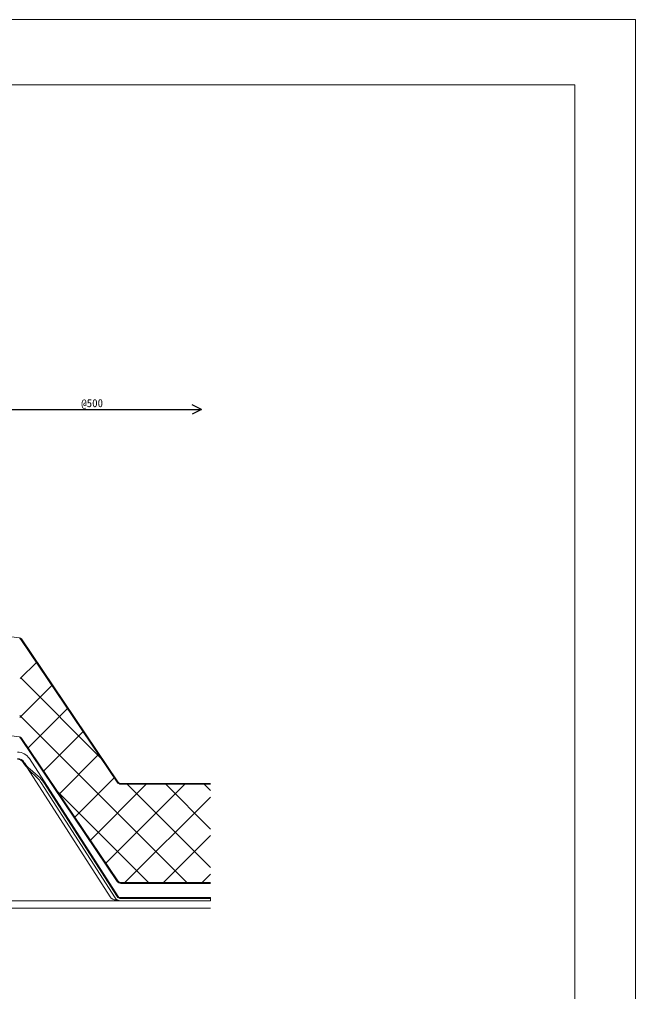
# Model space of a CAD drawing. Units: millimetres at full size, sheet at 1:3; details may follow other scales. Extents: x -1262 to 1258, y -891 to 1034.
# Drawn here: x 581 to 1258, y -178 to 891 of the extents above; entities that cross this region are included whole.
import ezdxf
from ezdxf.enums import TextEntityAlignment as Align

# ---------------------------------------------------------------- set-up
doc = ezdxf.new("R2010")
doc.units = ezdxf.units.MM
doc.header["$LTSCALE"] = 3
for name, color, linetype, lineweight in [('0-0_補助1', 4, 'Continuous', 5), ('0-4_寸法線1', 5, 'Continuous', 25), ('0-B_屋根1', 6, 'Continuous', 20), ('0-C_屋根2', 3, 'Continuous', 9), ('2-1_裏貼1', 2, 'Continuous', 18), ('2-A_タイトフレーム', 3, 'Continuous', 9), ('4-2_H鋼1', 2, 'Continuous', 18), ('5-B_枠2', 4, 'Continuous', 5)]:
    doc.layers.add(name, color=color, linetype=linetype, lineweight=lineweight)
doc.styles.add('ＭＳ ゴシック', font='')
doc.styles.get('ＭＳ ゴシック').set_extended_font_data('MS Gothic')

msp = doc.modelspace()

# ---------------------------------------------------------------- linework, layer by layer
at = {"layer": '0-0_補助1'}
msp.add_line((1191.647, -819), (1191.647, 819), dxfattribs=at)
msp.add_lwpolyline([(1191.647, 819), (-1194.647, 819), (-1194.647, -819)], dxfattribs=at)
at = {"layer": '0-4_寸法線1'}
for p, q in [((541.179, 462.211), (781.179, 462.211)), ((781.179, 462.211), (771.179, 467.211)), ((781.179, 462.211), (771.179, 457.211)), ((781.179, 462.274), (781.179, 462.391))]:
    msp.add_line(p, q, dxfattribs=at)
at = {"layer": '0-B_屋根1'}
for p, q in [((581.316, 102.375), (543.459, 106.937)), ((582.782, 100.626), (688.593, -56.383)), ((583.445, 101.073), (689.256, -55.936)), ((692.729, -58.589), (791.311, -58.589)), ((692.73, -57.789), (791.311, -57.789))]:
    msp.add_line(p, q, dxfattribs=at)
for centre, radius, start, end in [((580.958, 99.397), 2.2, 33.97654, 83.13001), ((580.958, 99.397), 3, 33.97654, 83.13001), ((692.739, -53.589), 5, 213.97654, 270.11492), ((692.739, -53.589), 4.2, 213.97654, 270.11492)]:
    msp.add_arc(centre, radius, start, end, dxfattribs=at)
at = {"layer": '0-C_屋根2'}
for p, q in [((581.316, 211.375), (543.459, 215.937)), ((582.782, 209.626), (688.593, 52.617)), ((583.445, 210.073), (689.256, 53.064)), ((692.729, 50.411), (791.311, 50.411)), ((692.73, 51.211), (791.311, 51.211))]:
    msp.add_line(p, q, dxfattribs=at)
for centre, radius, start, end in [((580.958, 208.397), 2.2, 33.97654, 83.13001), ((580.958, 208.397), 3, 33.97654, 83.13001), ((692.739, 55.411), 5, 213.97654, 270.11492), ((692.739, 55.411), 4.2, 213.97654, 270.11492)]:
    msp.add_arc(centre, radius, start, end, dxfattribs=at)
at = {"layer": '2-1_裏貼1'}
for p, q in [((582.194, 166.612), (599.863, 184.281)), ((670.463, 79.519), (582.21, 167.772)), ((581.606, 123.598), (616.944, 158.935)), ((590.03, 89.595), (634.024, 133.589)), ((765.344, -57.789), (581.638, 125.917)), ((607.23, 64.369), (651.105, 108.244)), ((624.43, 39.142), (668.186, 82.898)), ((641.63, 13.916), (685.267, 57.553)), ((722.918, -57.789), (621.094, 44.035)), ((658.83, -11.311), (720.779, 50.639)), ((676.03, -36.537), (763.553, 50.986)), ((791.311, -41.329), (699.516, 50.466)), ((791.311, 1.097), (741.601, 50.808)), ((791.311, 43.524), (783.685, 51.149)), ((697.205, -57.789), (791.311, 36.318)), ((739.631, -57.789), (791.311, -6.109)), ((782.057, -57.789), (791.311, -48.535))]:
    msp.add_line(p, q, dxfattribs=at)
at = {"layer": '2-A_タイトフレーム'}
for p, q in [((689.702, -72.995), (592.129, 78.6)), ((586.901, 72.121), (585.483, 74.323)), ((587.133, 73.34), (586.202, 74.786)), ((681.01, -73.348), (589.966, 68.103)), ((591.263, 66.734), (600.978, 57.061)), ((592.847, 66.813), (601.736, 59.223)), ((686.385, -74.348), (605.036, 52.039)), ((688.476, -72.995), (607.961, 52.096)), ((690.907, -74.289), (791.311, -74.289)), ((791.311, -77.789), (791.311, -74.289)), ((687.317, -76.789), (688.95, -76.789)), ((692.68, -75.289), (791.311, -75.289)), ((692.68, -77.789), (791.311, -77.789))]:
    msp.add_line(p, q, dxfattribs=at)
for centre, radius, start, end in [((579.095, 70.211), 15.5, 32.76723, 90), ((579.095, 70.211), 8.452, 32.76723, 90), ((579.095, 70.211), 7.597, 32.76723, 90), ((614.195, 89.764), 32.5, 212.76723, 225.12245), ((612.326, 89.628), 30, 212.76723, 229.50957), ((579.81, 35.802), 30, 32.76723, 45.12245), ((580.633, 34.506), 32.5, 32.76723, 49.50957), ((687.317, -69.289), 7.5, 212.76723, 270), ((692.692, -70.289), 7.5, 212.76723, 270), ((692.68, -70.289), 5, 212.76723, 270), ((693.907, -70.289), 5, 212.76723, 270)]:
    msp.add_arc(centre, radius, start, end, dxfattribs=at)
at = {"layer": '4-2_H鋼1'}
for p, q in [((791.311, -77.789), (-708.821, -77.789)), ((791.311, -85.789), (-708.821, -85.789))]:
    msp.add_line(p, q, dxfattribs=at)
at = {"layer": '5-B_枠2'}
msp.add_lwpolyline([(-1261.5, 891), (1258.5, 891), (1258.5, -891), (-1261.5, -891)], close=True, dxfattribs=at)

# ---------------------------------------------------------------- texts
at = {"layer": '0-4_寸法線1', "style": 'ＭＳ ゴシック'}
msp.add_text('@500', height=8.798, dxfattribs=at).set_placement((649.179, 462.211), align=Align.BOTTOM_LEFT)

doc.saveas('drawing.dxf')
